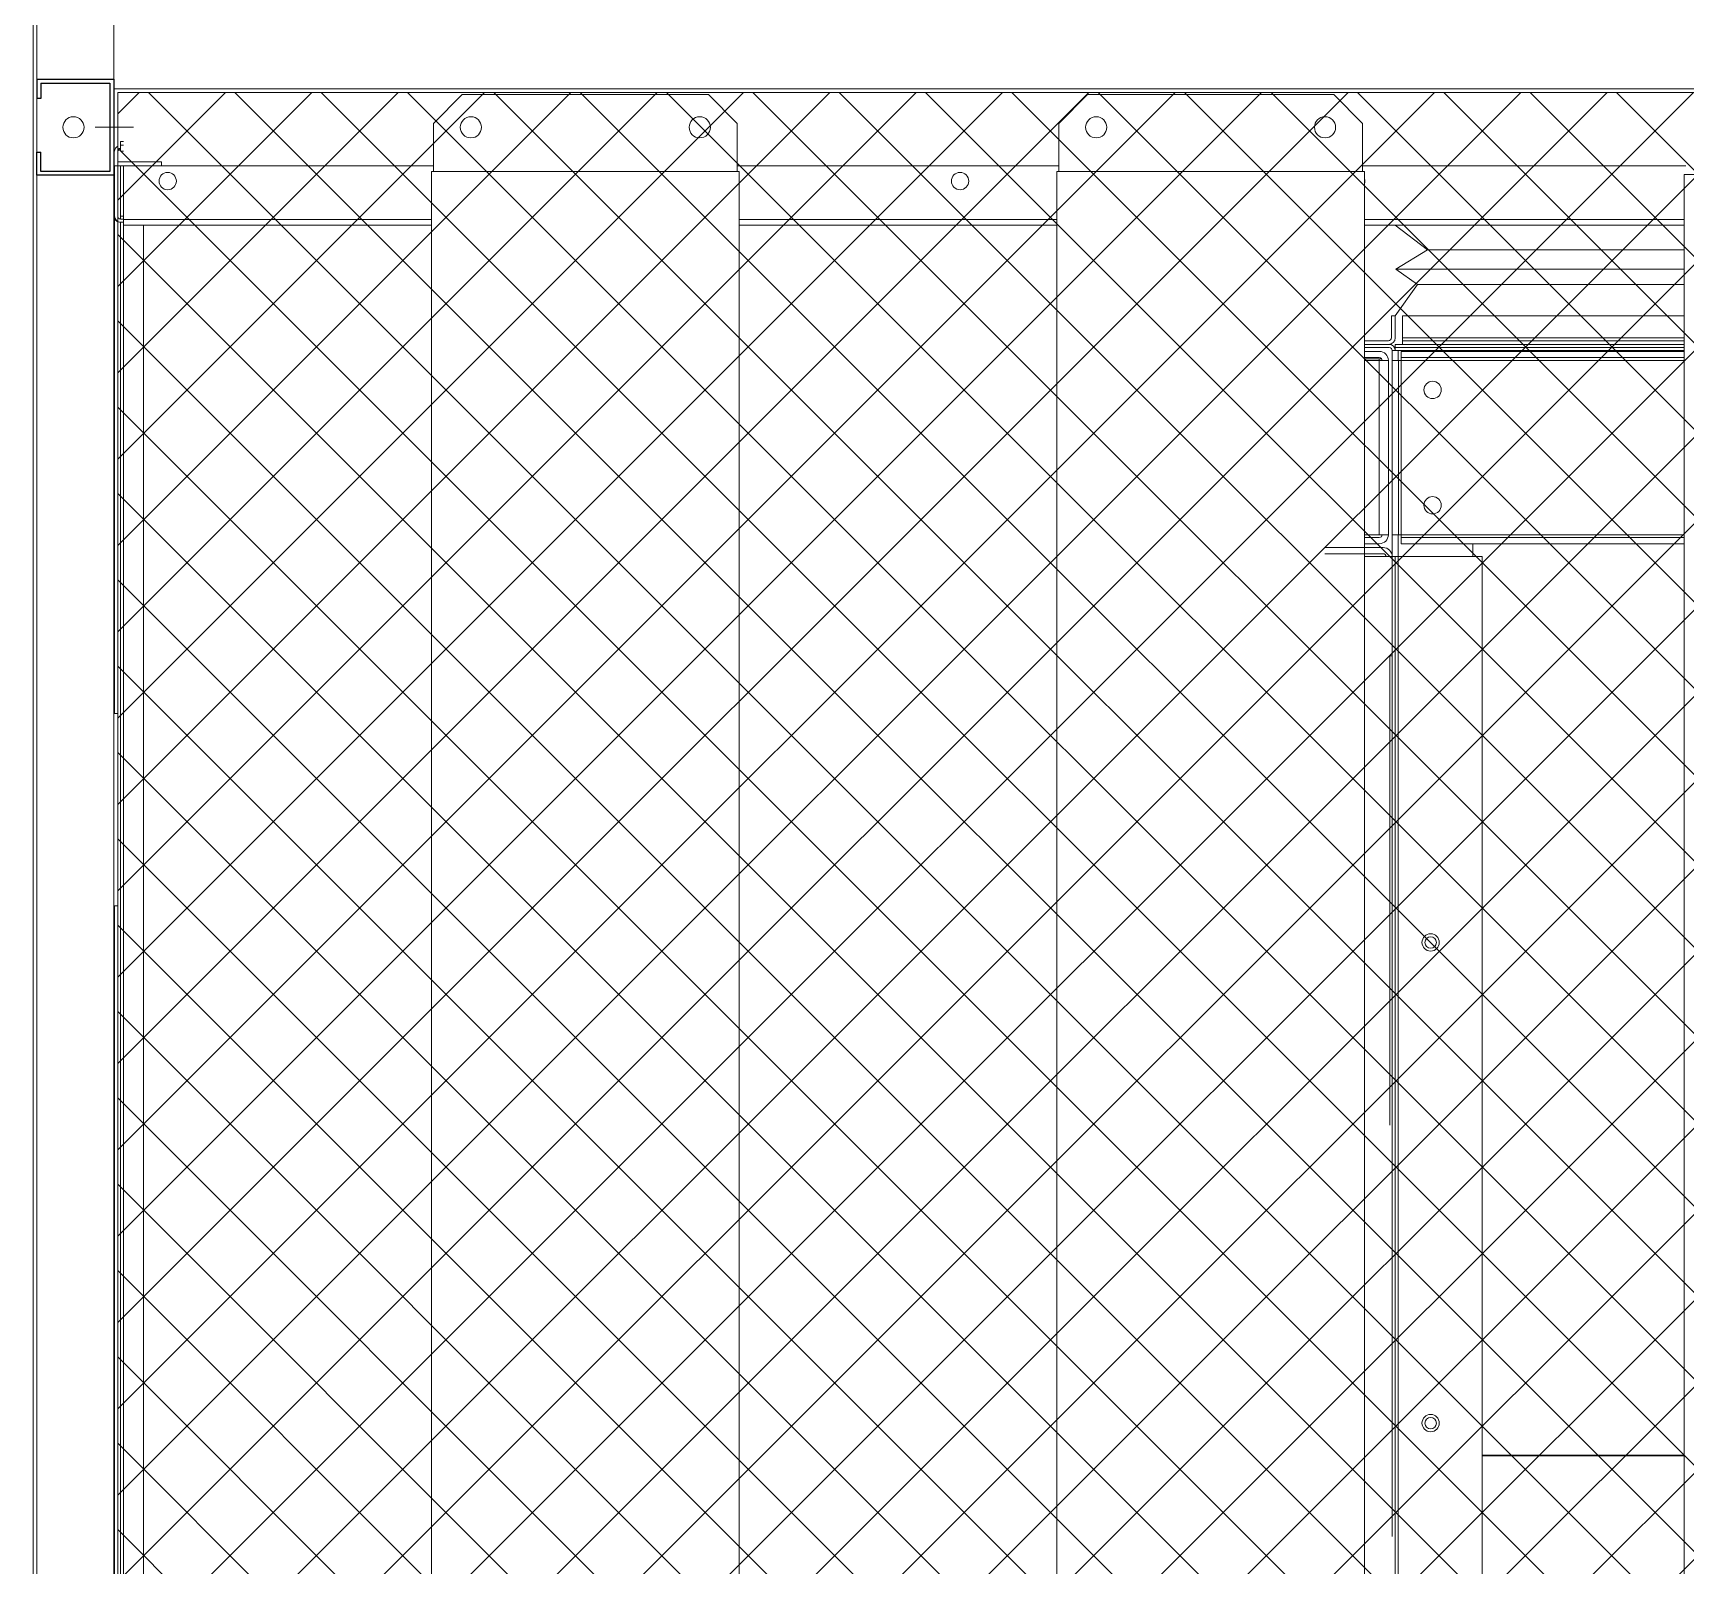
# Model space of a CAD drawing. Header units: millimetres. Extents: x -17070 to 46266, y -291348 to 34996.
# Drawn here: x 36389 to 37248, y 22515 to 23313 of the extents above; entities that cross this region are included whole.
import ezdxf

# ---------------------------------------------------------------- set-up
doc = ezdxf.new("R2010")
doc.units = ezdxf.units.MM
doc.linetypes.add('CENTER', pattern=[2, 1.25, -0.25, 0.25, -0.25])
doc.layers.add('center', color=1, linetype='CENTER')

# ---------------------------------------------------------------- blocks, each defined once
blk = doc.blocks.new('4567457')
at = {"color": 0, "lineweight": 5}
for p, q in [((322736.76, 91148.74), (322720.04, 91161.56)), ((322720.41, 91138.83), (322736.76, 91148.74)), ((322731.67, 91130.74), (322720.41, 91138.83)), ((322720.04, 91114.56), (322731.67, 91130.74))]:
    blk.add_line(p, q, dxfattribs=at)
blk = doc.blocks.new('435')
for p, q in [((-131381.95, 21088.81), (-131341.95, 21088.81)), ((-131381.95, 21088.81), (-131381.95, 21078.81)), ((-131379.95, 21086.81), (-131343.95, 21086.81)), ((-131379.95, 21086.81), (-131379.95, 21078.81)), ((-131343.95, 21086.81), (-131343.95, 21040.81)), ((-131341.95, 21088.81), (-131341.95, 21038.81)), ((-131341.95, 21088.81), (-131341.95, 21038.81)), ((-131379.95, 21078.81), (-131381.95, 21078.81)), ((-131381.95, 21038.81), (-131381.95, 21050.81)), ((-131381.95, 21050.81), (-131379.95, 21050.81)), ((-131379.95, 21040.81), (-131379.95, 21050.81)), ((-131343.95, 21040.81), (-131379.95, 21040.81)), ((-131341.95, 21038.81), (-131381.95, 21038.81))]:
    blk.add_line(p, q)
blk = doc.blocks.new('2')
at = {"lineweight": 5}
h = blk.add_hatch(dxfattribs=at)
h.set_pattern_fill('ANSI37', scale=10)
h.set_pattern_definition([(45, (-657974.323, -466431.755), (-22.4506403, 22.4506403), []), (135, (-657974.323, -466431.755), (-22.4506403, -22.4506403), [])])
h.paths.add_polyline_path([(36432.91, 21801.65), (38548.91, 21801.65), (38548.91, 23281.65), (36432.91, 23281.65)])
at = {"lineweight": 20}
for p, q in [((36388.91, 24183.64), (36388.91, 21883.64)), ((36390.91, 24181.64), (36390.91, 21908.64)), ((36430.91, 21883.64), (36430.91, 24183.64)), ((38546.91, 23283.65), (36430.91, 23283.65)), ((36432.91, 23281.65), (38548.91, 23281.65)), ((36432.91, 21801.65), (36432.91, 23281.65)), ((36597.07, 23265.64), (36612.07, 23280.64)), ((36612.07, 23280.64), (36740.07, 23280.64)), ((36755.07, 23265.64), (36740.07, 23280.64)), ((36922.21, 23265.64), (36937.21, 23280.64)), ((36937.21, 23280.64), (37065.21, 23280.64)), ((37080.21, 23265.64), (37065.21, 23280.64)), ((36597.07, 23240.64), (36597.07, 23265.64)), ((36755.07, 23240.64), (36755.07, 23265.64)), ((36922.21, 23240.64), (36922.21, 23265.64)), ((37080.21, 23240.64), (37080.21, 23265.64)), ((36597.07, 23243.65), (36430.91, 23243.65)), ((36432.91, 23245.65), (36455.61, 23245.65)), ((36455.7, 23245.65), (36455.7, 23243.65)), ((36596.07, 21892.64), (36596.07, 23240.64)), ((36756.07, 23240.64), (36596.07, 23240.64)), ((36922.21, 23243.65), (36755.07, 23243.65)), ((36756.07, 21892.64), (36756.07, 23240.64)), ((36921.21, 21892.64), (36921.21, 23240.64)), ((37081.21, 23240.64), (36921.21, 23240.64)), ((37248.35, 23243.65), (37080.21, 23243.65)), ((37081.21, 21892.64), (37081.21, 23240.64)), ((37247.35, 21891.04), (37247.35, 23239.04)), ((37407.35, 23239.04), (37247.35, 23239.04))]:
    blk.add_line(p, q, dxfattribs=at)
at = {"color": 7, "lineweight": 20}
for p, q in [((36388.91, 21938.74), (36388.91, 24180.54)), ((36430.91, 24180.54), (36430.91, 21938.74)), ((36434.41, 22271.67), (36434.41, 23214.23)), ((36436.01, 23215.74), (36596.07, 23215.74)), ((36756.07, 23215.74), (36921.21, 23215.74)), ((37081.21, 23215.74), (37247.35, 23215.74)), ((36436.01, 23212.64), (36596.07, 23212.64)), ((36446.31, 23212.64), (36446.31, 22271.67)), ((36756.07, 23212.64), (36921.21, 23212.64)), ((37081.21, 23212.64), (37247.35, 23212.64)), ((37097.11, 23040.34), (37097.11, 22035.24)), ((37142.41, 22035.24), (37142.41, 23040.34))]:
    blk.add_line(p, q, dxfattribs=at)
at = {"color": 7, "lineweight": 20, "ltscale": 0.001327}
blk.add_line((36432.91, 23253.85), (36432.91, 23256.24), dxfattribs=at)
at = {"color": 7, "lineweight": 20, "ltscale": 0.018778}
for p, q in [((36432.91, 23251.14), (36432.91, 23245.65)), ((36431.31, 23243.65), (36431.31, 23217.34)), ((36432.91, 23243.65), (36432.91, 23217.34)), ((36434.41, 23217.34), (36434.41, 23243.65))]:
    blk.add_line(p, q, dxfattribs=at)
at = {"color": 7, "lineweight": 20, "ltscale": 0.018632}
for p, q in [((36432.91, 23250.85), (36432.91, 23245.65)), ((36432.91, 23243.65), (36432.91, 23217.32))]:
    blk.add_line(p, q, dxfattribs=at)
at = {"color": 7, "lineweight": 20, "ltscale": 0.001722}
for p, q in [((36434.41, 23256.24), (36436.01, 23256.24)), ((36434.41, 23254.24), (36434.41, 23251.14)), ((36436.01, 23212.64), (36436.01, 23215.74)), ((37095.61, 23147.54), (37098.71, 23147.54))]:
    blk.add_line(p, q, dxfattribs=at)
at = {"color": 7, "lineweight": 20, "ltscale": 0.00111}
blk.add_line((36434.41, 23254.24), (36434.41, 23256.24), dxfattribs=at)
at = {"color": 7, "lineweight": 20, "ltscale": 0.000888887}
for p, q in [((36436.01, 23254.24), (36434.41, 23254.24)), ((36434.41, 23215.84), (36436.01, 23215.84))]:
    blk.add_line(p, q, dxfattribs=at)
at = {"color": 7, "lineweight": 20, "ltscale": 0.000888888}
for p, q in [((36436.01, 23251.14), (36434.41, 23251.14)), ((36434.41, 23217.34), (36436.01, 23217.34))]:
    blk.add_line(p, q, dxfattribs=at)
at = {"color": 7, "lineweight": 20, "ltscale": 0.0225}
blk.add_line((36436.01, 23243.65), (36436.01, 23215.74), dxfattribs=at)
at = {"color": 7, "lineweight": 20, "ltscale": 0.000335468}
blk.add_line((36431.31, 23217.31), (36431.31, 23216.7), dxfattribs=at)
at = {"color": 7, "lineweight": 20, "ltscale": 3.6866e-05}
blk.add_line((36431.38, 23216.7), (36431.31, 23216.7), dxfattribs=at)
at = {"color": 7, "lineweight": 20, "ltscale": 0.143368}
blk.add_line((36431.31, 22958.64), (36431.31, 23216.7), dxfattribs=at)
at = {"color": 7, "lineweight": 20, "ltscale": 0.000833334}
blk.add_line((36434.41, 23215.84), (36434.41, 23217.34), dxfattribs=at)
at = {"color": 7, "lineweight": 20, "ltscale": 0.000888889}
for p, q in [((36434.41, 23214.24), (36436.01, 23214.24)), ((36434.41, 23214.23), (36436.01, 23214.23)), ((37097.21, 23149.04), (37097.21, 23150.64))]:
    blk.add_line(p, q, dxfattribs=at)
at = {"color": 0, "lineweight": 20}
for p, q in [((37247.35, 23199.82), (37113.93, 23199.82)), ((37097.58, 23189.91), (37247.35, 23189.91)), ((37247.35, 23181.82), (37108.84, 23181.82))]:
    blk.add_line(p, q, dxfattribs=at)
at = {"color": 7, "lineweight": 20, "ltscale": 0.001111}
for p, q in [((37095.21, 23165.64), (37097.21, 23165.64)), ((37100.91, 23152.64), (37100.91, 23150.64)), ((36430.91, 22958.64), (36432.91, 22958.64)), ((36430.91, 22858.64), (36432.91, 22858.64))]:
    blk.add_line(p, q, dxfattribs=at)
at = {"color": 7, "lineweight": 20, "ltscale": 0.006389}
for p, q in [((37095.21, 23165.64), (37095.21, 23154.14)), ((37097.21, 23165.64), (37097.21, 23154.14)), ((37100.91, 23154.14), (37100.91, 23165.64))]:
    blk.add_line(p, q, dxfattribs=at)
at = {"color": 7, "lineweight": 20, "ltscale": 0.431111}
for p, q in [((37100.91, 23165.64), (37247.35, 23165.64)), ((37100.91, 23154.14), (37247.35, 23154.14)), ((37247.35, 23152.64), (37100.91, 23152.64))]:
    blk.add_line(p, q, dxfattribs=at)
at = {"color": 7, "lineweight": 20, "ltscale": 0.000833333}
for p, q in [((37100.91, 23152.64), (37100.91, 23154.14)), ((37097.21, 23147.54), (37097.21, 23149.04)), ((37100.31, 23142.34), (37098.81, 23142.34)), ((37100.31, 23142.34), (37100.31, 23143.84)), ((37100.31, 23051.74), (37098.81, 23051.74)), ((37100.31, 23051.74), (37100.31, 23050.24)), ((37092.41, 23040.34), (37090.91, 23040.34))]:
    blk.add_line(p, q, dxfattribs=at)
at = {"color": 7, "lineweight": 20, "ltscale": 0.014722}
for p, q in [((37081.21, 23152.64), (37093.71, 23152.64)), ((37093.71, 23152.64), (37081.21, 23152.64)), ((37081.21, 23150.64), (37093.71, 23150.64)), ((37093.71, 23150.64), (37081.21, 23150.64))]:
    blk.add_line(p, q, dxfattribs=at)
at = {"color": 7, "lineweight": 20, "ltscale": 0.0205}
for p, q in [((37081.21, 23150.64), (37094.11, 23150.64)), ((37094.11, 23150.64), (37081.21, 23150.64)), ((37081.21, 23149.04), (37094.11, 23149.04)), ((37094.11, 23149.04), (37081.21, 23149.04))]:
    blk.add_line(p, q, dxfattribs=at)
at = {"color": 7, "lineweight": 20, "ltscale": 0.030722}
for p, q in [((37088.91, 23147.04), (37081.21, 23147.04)), ((37088.91, 23143.84), (37081.21, 23143.84)), ((37088.91, 23143.24), (37081.21, 23143.24)), ((37081.21, 23142.34), (37088.91, 23142.34)), ((37088.91, 23051.74), (37081.21, 23051.74)), ((37081.21, 23050.24), (37088.91, 23050.24)), ((37081.21, 23047.04), (37088.91, 23047.04))]:
    blk.add_line(p, q, dxfattribs=at)
at = {"color": 7, "lineweight": 20, "ltscale": 0.002889}
for p, q in [((37095.61, 23142.34), (37095.61, 23147.54)), ((37098.71, 23142.34), (37098.71, 23147.54))]:
    blk.add_line(p, q, dxfattribs=at)
at = {"color": 7, "lineweight": 20, "ltscale": 0.435222}
for p, q in [((37247.35, 23150.64), (37097.21, 23150.64)), ((37247.35, 23149.04), (37097.21, 23149.04))]:
    blk.add_line(p, q, dxfattribs=at)
at = {"color": 7, "lineweight": 20, "ltscale": 0.021611}
blk.add_line((37137.61, 23147.54), (37098.71, 23147.54), dxfattribs=at)
at = {"color": 7, "lineweight": 20, "ltscale": 0.001778}
for p, q in [((37100.31, 23147.04), (37100.31, 23143.84)), ((37098.81, 23142.34), (37095.61, 23142.34)), ((37095.61, 23051.74), (37098.81, 23051.74)), ((37100.31, 23050.24), (37100.31, 23047.04))]:
    blk.add_line(p, q, dxfattribs=at)
at = {"color": 7, "lineweight": 20, "ltscale": 0.431778}
for p, q in [((37100.31, 23147.04), (37247.35, 23147.04)), ((37100.31, 23143.84), (37247.35, 23143.84)), ((37100.31, 23142.34), (37247.35, 23142.34)), ((37247.35, 23051.74), (37100.31, 23051.74)), ((37247.35, 23050.24), (37100.31, 23050.24)), ((37247.35, 23047.04), (37100.31, 23047.04))]:
    blk.add_line(p, q, dxfattribs=at)
at = {"color": 7, "lineweight": 20, "ltscale": 0.390333}
blk.add_line((37247.35, 23147.54), (37137.61, 23147.54), dxfattribs=at)
at = {"color": 7, "lineweight": 20, "ltscale": 0.000277764}
blk.add_line((37137.61, 23147.04), (37137.61, 23147.54), dxfattribs=at)
at = {"color": 7, "lineweight": 20, "ltscale": 0.000498737}
blk.add_line((37088.91, 23143.24), (37088.91, 23142.34), dxfattribs=at)
at = {"color": 7, "lineweight": 20, "ltscale": 0.050333}
for p, q in [((37088.91, 23051.74), (37088.91, 23142.34)), ((37093.61, 23051.74), (37093.61, 23142.34)), ((37095.61, 23051.74), (37095.61, 23142.34)), ((37098.81, 23051.74), (37098.81, 23142.34)), ((37100.31, 23142.34), (37100.31, 23051.74))]:
    blk.add_line(p, q, dxfattribs=at)
at = {"color": 7, "lineweight": 20, "ltscale": 0.002611}
for p, q in [((37088.91, 23142.34), (37093.61, 23142.34)), ((37088.91, 23051.74), (37093.61, 23051.74)), ((37092.41, 23040.34), (37097.11, 23040.34))]:
    blk.add_line(p, q, dxfattribs=at)
at = {"color": 7, "lineweight": 20, "ltscale": 0.2895}
for p, q in [((37095.61, 22530.64), (37095.61, 23051.74)), ((37098.71, 22530.64), (37098.71, 23051.74))]:
    blk.add_line(p, q, dxfattribs=at)
at = {"color": 7, "lineweight": 20, "ltscale": 0.016833}
for p, q in [((37090.91, 23045.04), (37060.61, 23045.04)), ((37090.91, 23041.84), (37060.61, 23041.84))]:
    blk.add_line(p, q, dxfattribs=at)
at = {"color": 7, "lineweight": 20, "ltscale": 0.286889}
blk.add_line((37137.61, 23040.34), (37137.61, 23047.04), dxfattribs=at)
at = {"color": 7, "lineweight": 20, "ltscale": 0.039056}
blk.add_line((37090.91, 23040.34), (37081.21, 23040.34), dxfattribs=at)
at = {"color": 7, "lineweight": 20, "ltscale": 0.025167}
blk.add_line((37097.11, 23040.34), (37142.41, 23040.34), dxfattribs=at)
at = {"color": 7, "lineweight": 20, "ltscale": 0.13557}
blk.add_line((37094.41, 22744.61), (37094.41, 22988.64), dxfattribs=at)
at = {"color": 7, "lineweight": 20, "ltscale": 0.000666667}
blk.add_line((37094.41, 22988.64), (37095.61, 22988.64), dxfattribs=at)
at = {"color": 7, "lineweight": 20, "ltscale": 0.055556}
blk.add_line((36432.91, 22958.64), (36432.91, 22858.64), dxfattribs=at)
at = {"color": 7, "lineweight": 20, "ltscale": 0.32472}
blk.add_line((36431.31, 22274.15), (36431.31, 22858.64), dxfattribs=at)
at = {"color": 7, "lineweight": 20, "ltscale": 0.387667}
for p, q in [((37247.35, 22573), (37142.41, 22573)), ((37247.35, 22572.71), (37142.41, 22572.71))]:
    blk.add_line(p, q, dxfattribs=at)
at = {"color": 7, "lineweight": 20, "ltscale": 0.276111}
blk.add_line((37098.71, 22033.64), (37098.71, 22530.64), dxfattribs=at)
at = {"color": 0, "lineweight": 20}
for points in [[(36596.07, 21933.64), (36436.01, 21933.64), (36436.01, 23212.64), (36596.07, 23212.64)], [(36446.31, 21933.64), (36446.31, 23212.64)], [(36756.07, 23212.64), (36921.21, 23212.64)], [(37081.21, 23212.64), (37247.35, 23212.64)]]:
    blk.add_lwpolyline(points, dxfattribs=at)
at = {"lineweight": 20}
for centre in [(36409.91, 23263.64), (36616.57, 23263.64), (36735.57, 23263.64), (36941.71, 23263.64), (37060.71, 23263.64)]:
    blk.add_circle(centre, 5.5, dxfattribs=at)
at = {"color": 7, "lineweight": 20}
for centre, radius in [((36458.91, 23235.64), 4.5), ((36870.91, 23235.64), 4.5), ((37116.61, 23127.04), 4.5), ((37116.61, 23067.04), 4.5), ((37115.61, 22839.64), 4.5), ((37115.61, 22839.64), 3), ((37115.61, 22589.64), 4.5), ((37115.61, 22589.64), 3)]:
    blk.add_circle(centre, radius, dxfattribs=at)
for centre, radius, start, end in [((36434.41, 23251.14), 3.1, 118.93853, 180), ((36434.41, 23251.14), 1.5, 90, 180), ((37076.91, 23235.64), 4.5, 342.85379, 17.14621), ((36434.41, 23217.34), 3.1, 180, 270), ((36434.41, 23217.34), 1.5, 180, 270), ((37093.71, 23154.14), 1.5, 270, 0), ((37093.71, 23154.14), 3.5, 270, 0), ((37088.91, 23142.34), 4.7, 0, 90), ((37094.11, 23147.54), 3.1, 0, 90), ((37094.11, 23147.54), 1.5, 0, 90), ((37088.91, 23142.34), 1.5, 0, 90), ((37088.91, 23051.74), 1.5, 270, 0), ((37088.91, 23051.74), 4.7, 270, 0), ((37090.91, 23040.34), 4.7, 0, 90), ((37090.91, 23040.34), 1.5, 0, 90), ((36427.81, 22936.74), 3.1, 359.46573, 0), ((36427.81, 22928.54), 3.1, 0, 0.53427)]:
    blk.add_arc(centre, radius, start, end, dxfattribs=at)
for centre, major_axis, ratio, start_param, end_param in [((36434.41, 23250.85), (-1.5, 0), 0.798636, 4.712389, 6.283185), ((36434.41, 23216.7), (-3.1, 0), 0.798636, 6.283185, 7.853982), ((37098.71, 23147.54), (3.1, 0), 0.600545, 2.075869, 2.221169)]:
    blk.add_ellipse(centre, major_axis=major_axis, ratio=ratio, start_param=start_param, end_param=end_param, dxfattribs=at)
at = {"color": 7, "lineweight": 20, "extrusion": (0, 0, -1)}
for centre, major_axis, ratio, start_param, end_param in [((37088.91, 23142.34), (1.5, 0), 0.599024, 4.712389, 6.283185), ((37095.61, 23038.5), (-4.7, 0), 0.598536, 0.711784, 0.817393)]:
    blk.add_ellipse(centre, major_axis=major_axis, ratio=ratio, start_param=start_param, end_param=end_param, dxfattribs=at)
at = {"layer": 'center', "lineweight": 20}
for p, q in [((36441, 23263.65), (36421, 23263.65)), ((36441.09, 23263.65), (36421.09, 23263.65))]:
    blk.add_line(p, q, dxfattribs=at)
at = {"lineweight": 20}
blk.add_blockref('435', (167772.86, 2199.83), dxfattribs=at)
at = {"color": 0, "lineweight": 20}
blk.add_blockref('4567457', (-285622.83, -67948.92), dxfattribs=at)

msp = doc.modelspace()

# ---------------------------------------------------------------- block references
msp.add_blockref('2', (0, 0))

doc.saveas('drawing.dxf')
